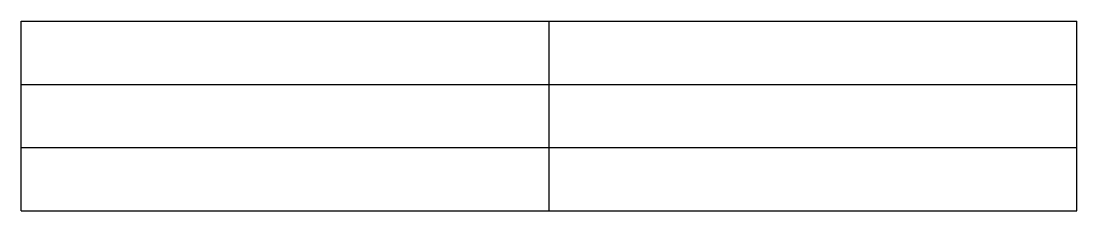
# Model space of a CAD drawing. Header units: millimetres. Extents: x -395 to 1008, y 9 to 692.
# Drawn here: x 1001.34 to 1007.69, y 691.13 to 692.28 of the extents above.
import ezdxf

# ---------------------------------------------------------------- set-up
doc = ezdxf.new("R2010")
doc.units = ezdxf.units.MM
doc.header["$LTSCALE"] = 0.1
doc.header["$MEASUREMENT"] = 0
doc.layers.add('DI-Linhas_do_quadro', color=1, linetype='Continuous')

msp = doc.modelspace()

# ---------------------------------------------------------------- linework, layer by layer
at = {"layer": 'DI-Linhas_do_quadro', "linetype": 'Continuous'}
for p, q in [((1001.3354, 692.2756), (1007.6894, 692.2756)), ((1001.3354, 691.8944), (1001.3354, 692.2756)), ((1004.5124, 691.8944), (1004.5124, 692.2756)), ((1007.6894, 691.8944), (1007.6894, 692.2756)), ((1001.3354, 691.8944), (1007.6894, 691.8944)), ((1001.3354, 691.5132), (1001.3354, 691.8944)), ((1004.5124, 691.5132), (1004.5124, 691.8944)), ((1007.6894, 691.5132), (1007.6894, 691.8944)), ((1001.3354, 691.5132), (1007.6894, 691.5132)), ((1001.3354, 691.132), (1001.3354, 691.5132)), ((1004.5124, 691.132), (1004.5124, 691.5132)), ((1007.6894, 691.132), (1007.6894, 691.5132)), ((1001.3354, 691.132), (1007.6894, 691.132))]:
    msp.add_line(p, q, dxfattribs=at)

doc.saveas('drawing.dxf')
